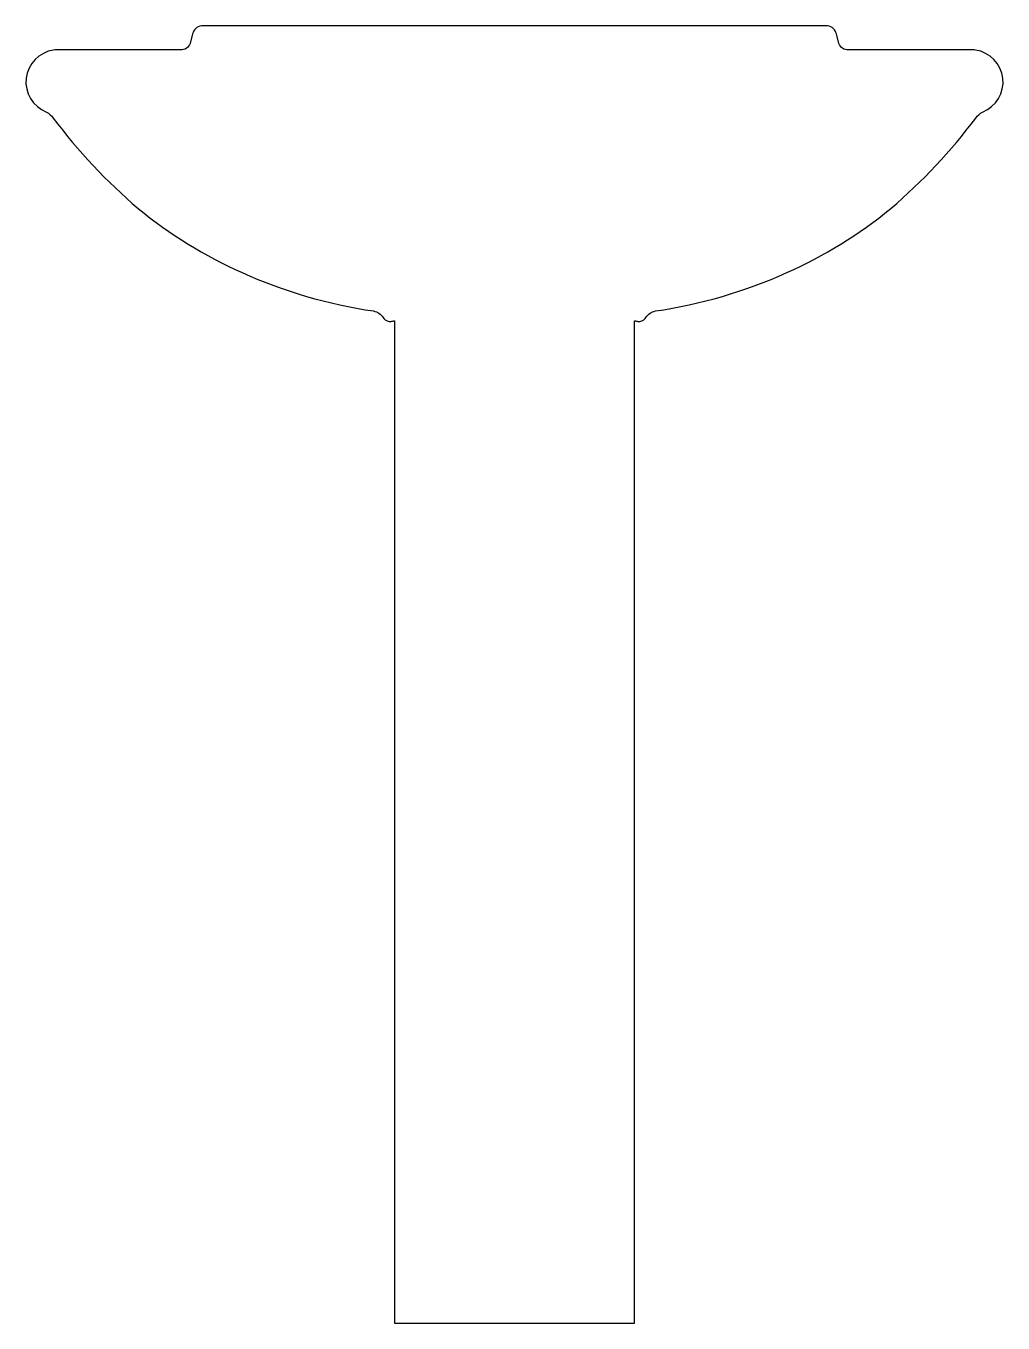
# Model space of a CAD drawing. Header units: millimetres. Extents: x -2934.933 to -2934.323, y 2971.564 to 2972.374.
import ezdxf

# ---------------------------------------------------------------- set-up
doc = ezdxf.new("R2010")
doc.units = ezdxf.units.MM
doc.header["$LTSCALE"] = 10
doc.layers.add('banheiro_louças', color=2, linetype='Continuous')

msp = doc.modelspace()

# ---------------------------------------------------------------- linework, layer by layer
at = {"layer": 'banheiro_louças'}
msp.add_lwpolyline([(-2934.42677, 2972.36942, 0.310221), (-2934.43227, 2972.37442), (-2934.82327, 2972.37442, 0.310221), (-2934.82877, 2972.36942), (-2934.83027, 2972.36342, -0.326541), (-2934.83627, 2972.35942), (-2934.91417, 2972.35942, 0.036547), (-2934.91553, 2972.35933, 0.772082), (-2934.91995, 2972.32067, -0.104847), (-2934.91577, 2972.31692, 0.054509), (-2934.86277, 2972.26042, 0.067017), (-2934.79777, 2972.22042, 0.069944), (-2934.71577, 2972.19642, -0.198576), (-2934.70977, 2972.19242), (-2934.70933, 2972.1918, 0.278163), (-2934.70477, 2972.18992, -0.001012), (-2934.70277, 2972.19027), (-2934.70277, 2971.56442), (-2934.55277, 2971.56442), (-2934.55277, 2972.19027, -0.001012), (-2934.55077, 2972.18992, 0.278163), (-2934.54621, 2972.1918), (-2934.54577, 2972.19242, -0.198576), (-2934.53977, 2972.19642, 0.069944), (-2934.45777, 2972.22042, 0.067017), (-2934.39277, 2972.26042, 0.054509), (-2934.33977, 2972.31692, -0.104847), (-2934.33559, 2972.32067, 0.772082), (-2934.34001, 2972.35933, 0.036547), (-2934.34136, 2972.35942), (-2934.41927, 2972.35942, -0.326541), (-2934.42527, 2972.36342)], format="xyb", close=True, dxfattribs=at)

doc.saveas('drawing.dxf')
